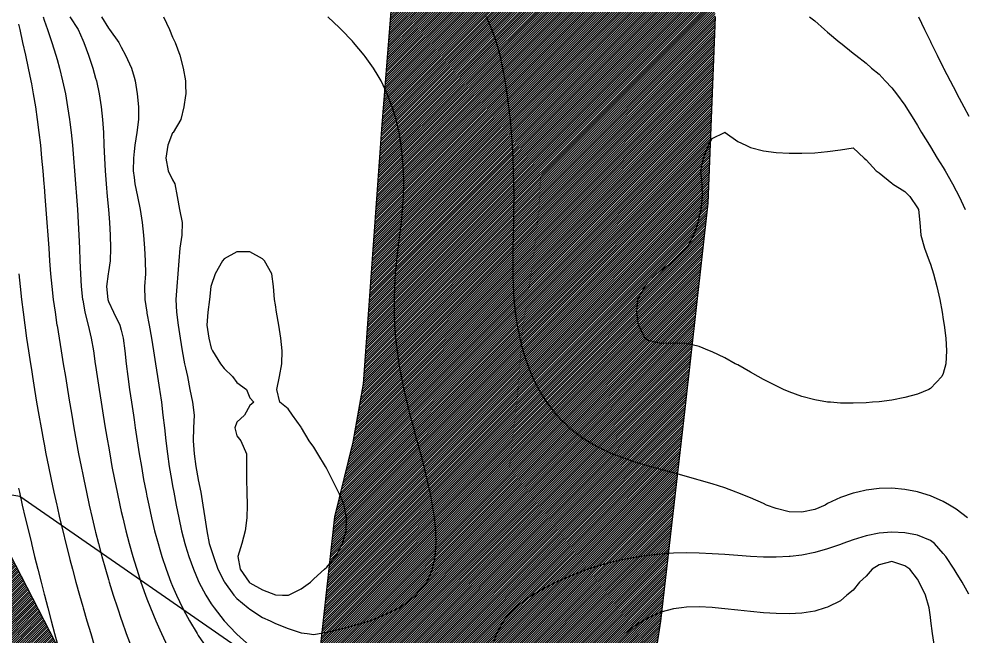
# Model space of a CAD drawing. Extents: x 771911 to 772814, y 1416488 to 1417835.
# Drawn here: x 772503.5 to 772577.1, y 1417313 to 1417361 of the extents above; entities that cross this region are included whole.
import ezdxf

# ---------------------------------------------------------------- set-up
doc = ezdxf.new("R2010")
doc.units = 0
doc.header["$MEASUREMENT"] = 0
doc.layers.get('0').update_dxf_attribs({"color": 1, "linetype": 'CONTINUOUS'})
for name, color, linetype in [('739', 1, 'CONTINUOUS'), ('739.5', 1, 'CONTINUOUS'), ('740', 1, 'CONTINUOUS'), ('740.5', 1, 'CONTINUOUS'), ('741', 1, 'CONTINUOUS'), ('741.5', 1, 'CONTINUOUS'), ('742', 1, 'CONTINUOUS'), ('742.5', 1, 'CONTINUOUS'), ('Kanakpura Main Road', 1, 'CONTINUOUS'), ('SyNo_Boundary', 1, 'CONTINUOUS'), ('Tittahalli Kaggalipura Road', 1, 'CONTINUOUS')]:
    doc.layers.add(name, color=color, linetype=linetype)
pattern_1 = [(45, (0, 0), (-0.088388347648, 0.088388347648), [])]

msp = doc.modelspace()

# ---------------------------------------------------------------- hatches: boundary and pattern name
at = {"linetype": 'Continuous', "true_color": 0x636466}
h = msp.add_hatch(dxfattribs=at)
h.set_pattern_fill('ANSI31', color=251)
h.set_pattern_definition(pattern_1)
h.paths.add_polyline_path([(772529.663, 1416893.852), (772532.317, 1416941.95), (772532.559, 1416965.999), (772532.076, 1416979.351), (772531.03, 1417012.248), (772527.506, 1417083.573), (772524.214, 1417156.039), (772523.418, 1417176.686), (772522.115, 1417199.353), (772521.536, 1417204.533), (772521.053, 1417207.976), (772520.579, 1417211.491), (772520.289, 1417217.122), (772519.964, 1417226.822), (772519.816, 1417250.68), (772520.273, 1417268.563), (772522.605, 1417283.282), (772525.522, 1417301.447), (772526.869, 1417311.396), (772528.059, 1417322.287), (772529.49, 1417328.093), (772530.294, 1417332.651), (772531.743, 1417352.789), (772532.693, 1417364.598), (772533.328, 1417370.55), (772534.985, 1417383.726), (772537.302, 1417392.88), (772541.291, 1417406.731), (772544.402, 1417414.385), (772551.62, 1417429.206), (772563.106, 1417447.417), (772576.99, 1417467.414), (772604.645, 1417507.847), (772622.742, 1417492.162), (772603.422, 1417461.711), (772599.931, 1417456.852), (772593.287, 1417446.476), (772583.409, 1417431.305), (772582.299, 1417429.519), (772575.61, 1417418.568), (772571.91, 1417411.49), (772569.783, 1417407.415), (772568.061, 1417403.473), (772565.556, 1417396.61), (772562.338, 1417386.636), (772560.247, 1417377.387), (772558.28, 1417369.665), (772557.765, 1417366.335), (772557.669, 1417361.187), (772557.106, 1417346.708), (772555.32, 1417330.701), (772553.41, 1417314.167), (772552.204, 1417306.285), (772550.032, 1417297.518), (772548.021, 1417282.477), (772546.407, 1417270.372), (772545.442, 1417261.942), (772545.287, 1417258.026), (772545.12, 1417252.547), (772545.217, 1417247.142), (772545.571, 1417235.88), (772545.93, 1417226.658), (772546.504, 1417216.736), (772547.298, 1417207.515), (772548.282, 1417183.926), (772549.625, 1417158.82), (772550.917, 1417141.964), (772551.963, 1417120.247), (772552.231, 1417098.685), (772552.601, 1417091.317), (772552.681, 1417088.405), (772552.874, 1417085.525), (772553.389, 1417078.816), (772554.617, 1417051.478), (772555.095, 1417020.708), (772555.465, 1417014.289), (772555.867, 1417009.141), (772556.679, 1417005.336), (772556.728, 1416999.64), (772557.09, 1416989.626), (772557.211, 1416970.001), (772557.202, 1416959.929), (772556.929, 1416946.383), (772556.768, 1416928.619), (772556.414, 1416914.819), (772555.683, 1416893.591), (772554.616, 1416887.551), (772553.346, 1416875.804), (772551.917, 1416862.628), (772549.853, 1416853.314), (772547.313, 1416846.224), (772542.339, 1416834.846), (772537.471, 1416825.692), (772534.666, 1416821.406), (772528.157, 1416814.209), (772521.966, 1416808.547), (772517.521, 1416805.742), (772511.224, 1416802.514), (772503.234, 1416799.339), (772493.709, 1416796.429), (772482.914, 1416793.783), (772460.847, 1416789.867), (772437.882, 1416784.364), (772432.008, 1416782.353), (772424.864, 1416779.178), (772419.678, 1416775.104), (772414.334, 1416769.653), (772411, 1416761.663), (772406.767, 1416744.835), (772403.803, 1416731.13), (772397.718, 1416704.513), (772394.278, 1416690.596), (772389.516, 1416667.841), (772365.332, 1416672.898), (772371.18, 1416700.941), (772378.229, 1416728.234), (772383.627, 1416750.728), (772386.926, 1416763.475), (772389.626, 1416774.422), (772393.375, 1416782.52), (772400.123, 1416791.518), (772409.271, 1416799.166), (772422.917, 1416806.064), (772434.914, 1416810.713), (772448.261, 1416813.862), (772458.458, 1416815.812), (772475.854, 1416818.961), (772486.052, 1416821.061), (772495.049, 1416824.36), (772501.048, 1416827.209), (772507.496, 1416830.508), (772513.345, 1416835.457), (772525.192, 1416864.1)])
h = msp.add_hatch(dxfattribs=at)
h.set_pattern_fill('ANSI31', color=251)
h.set_pattern_definition(pattern_1)
h.paths.add_polyline_path([(772522.605, 1417283.282), (772520.273, 1417268.563), (772513.114, 1417279.501), (772507.162, 1417290.36), (772496.182, 1417312.844), (772486.465, 1417332.406), (772479.386, 1417347.593), (772470.313, 1417366.576), (772466.387, 1417373.719), (772461.818, 1417381.248), (772456.375, 1417390.468), (772449.656, 1417399.267), (772437.614, 1417412.909), (772434.568, 1417415.352), (772429.862, 1417418.006), (772420.904, 1417421.927), (772398.343, 1417429.679), (772374.455, 1417437.098), (772359.806, 1417442.382), (772345.168, 1417448.5), (772332.329, 1417452.613), (772319.893, 1417455.244), (772313.715, 1417455.758), (772303.998, 1417456.338), (772287.74, 1417456.824), (772255.285, 1417458.783), (772218.122, 1417462.161), (772178.418, 1417465.604), (772169.505, 1417466.022), (772152.388, 1417466.955), (772128.675, 1417467.728), (772108.276, 1417467.309), (772091.77, 1417468.596), (772080.058, 1417470.849), (772055.508, 1417476.286), (772058.208, 1417485.719), (772077.753, 1417481.798), (772085.475, 1417480.049), (772095.609, 1417478.541), (772104.838, 1417477.515), (772109.064, 1417477.107), (772119.071, 1417476.495), (772138.247, 1417476.882), (772157.054, 1417476.624), (772180.381, 1417475.948), (772196.42, 1417474.05), (772223.19, 1417472.055), (772238.634, 1417470.221), (772253.531, 1417468.741), (772279.014, 1417467.358), (772297.901, 1417466.392), (772312.541, 1417465.331), (772322.966, 1417464.397), (772327.535, 1417463.818), (772331.621, 1417462.917), (772335.289, 1417461.856), (772341.466, 1417459.507), (772371.808, 1417447.795), (772390.502, 1417441.682), (772410.82, 1417434.724), (772428.227, 1417428.257), (772432.281, 1417426.358), (772437.88, 1417423.044), (772440.261, 1417421.274), (772442.32, 1417419.022), (772450.493, 1417410.045), (772456.22, 1417403.642), (772460.563, 1417398.398), (772465.422, 1417391.673), (772482.284, 1417361.211), (772490.969, 1417343.088), (772497.404, 1417329.704), (772515.608, 1417294.462), (772521.318, 1417285.453)])

# ---------------------------------------------------------------- linework, layer by layer
at = {"layer": '739', "color": 0, "linetype": 'Continuous'}
for points in [[(772524.452, 1417316.206, 739), (772525.434, 1417316.684, 739), (772526.177, 1417317.206, 739), (772526.434, 1417317.462, 739), (772527.252, 1417318.206, 739), (772527.434, 1417318.387, 739), (772528.127, 1417319.206, 739), (772528.434, 1417319.762, 739), (772528.668, 1417320.206, 739), (772528.946, 1417321.206, 739), (772528.984, 1417322.206, 739), (772528.779, 1417323.206, 739), (772528.434, 1417324.057, 739), (772528.358, 1417324.206, 739), (772527.856, 1417325.206, 739), (772527.434, 1417326.038, 739), (772527.341, 1417326.206, 739), (772526.74, 1417327.206, 739), (772526.434, 1417327.707, 739), (772526.055, 1417328.206, 739), (772525.466, 1417329.206, 739), (772525.434, 1417329.266, 739), (772524.774, 1417330.206, 739), (772524.434, 1417330.698, 739), (772523.79, 1417331.206, 739), (772523.549, 1417332.206, 739), (772523.747, 1417333.206, 739), (772523.925, 1417334.206, 739), (772523.953, 1417335.206, 739), (772523.858, 1417336.206, 739), (772523.691, 1417337.206, 739), (772523.514, 1417338.206, 739), (772523.434, 1417338.784, 739), (772523.369, 1417339.206, 739), (772523.282, 1417340.206, 739), (772523.154, 1417341.206, 739), (772522.595, 1417342.206, 739), (772522.434, 1417342.354, 739), (772521.434, 1417342.902, 739), (772520.434, 1417342.916, 739), (772519.434, 1417342.372, 739), (772519.327, 1417342.206, 739), (772518.737, 1417341.206, 739), (772518.434, 1417340.284, 739), (772518.416, 1417340.206, 739), (772518.302, 1417339.206, 739), (772518.167, 1417338.206, 739), (772518.086, 1417337.206, 739), (772518.254, 1417336.206, 739), (772518.434, 1417335.419, 739), (772518.527, 1417335.206, 739), (772519.173, 1417334.206, 739), (772519.434, 1417333.839, 739), (772520.09, 1417333.206, 739), (772520.434, 1417332.756, 739), (772521.193, 1417332.206, 739), (772521.434, 1417331.563, 739), (772521.76, 1417331.206, 739), (772521.434, 1417330.958, 739), (772521.027, 1417330.206, 739), (772520.434, 1417329.662, 739), (772520.278, 1417329.206, 739), (772520.434, 1417328.596, 739), (772520.753, 1417328.206, 739), (772521.192, 1417327.206, 739), (772521.196, 1417326.206, 739), (772521.182, 1417325.206, 739), (772521.205, 1417324.206, 739), (772521.238, 1417323.206, 739), (772521.219, 1417322.206, 739), (772521.088, 1417321.206, 739), (772520.815, 1417320.206, 739), (772520.515, 1417319.206, 739), (772520.693, 1417318.206, 739), (772521.391, 1417317.206, 739), (772521.434, 1417317.166, 739), (772522.434, 1417316.613, 739), (772523.434, 1417316.216, 739), (772523.987, 1417316.206, 739), (772524.434, 1417316.201, 739), (772524.452, 1417316.206, 739)], [(772574.749, 1417312.206, 739), (772574.591, 1417313.206, 739), (772574.481, 1417314.206, 739), (772574.434, 1417314.488, 739), (772574.336, 1417315.206, 739), (772574.062, 1417316.206, 739), (772573.572, 1417317.206, 739), (772573.434, 1417317.431, 739), (772572.825, 1417318.206, 739), (772572.434, 1417318.485, 739), (772571.434, 1417318.811, 739), (772570.434, 1417318.561, 739), (772569.89, 1417318.206, 739), (772569.434, 1417317.677, 739), (772568.916, 1417317.206, 739), (772568.434, 1417316.597, 739), (772567.938, 1417316.206, 739), (772567.434, 1417315.767, 739), (772566.434, 1417315.263, 739), (772566.247, 1417315.206, 739), (772565.434, 1417314.956, 739), (772564.434, 1417314.798, 739), (772563.434, 1417314.743, 739), (772562.434, 1417314.758, 739), (772561.434, 1417314.824, 739), (772560.434, 1417314.921, 739), (772559.434, 1417315.033, 739), (772558.434, 1417315.141, 739), (772557.689, 1417315.206, 739), (772557.434, 1417315.229, 739), (772556.434, 1417315.279, 739), (772555.434, 1417315.259, 739), (772555.047, 1417315.206, 739), (772554.434, 1417315.132, 739), (772553.434, 1417314.862, 739), (772552.434, 1417314.413, 739), (772552.065, 1417314.206, 739), (772551.434, 1417313.797, 739), (772550.651, 1417313.206, 739), (772550.434, 1417313.012, 739)]]:
    msp.add_polyline3d(points, dxfattribs=at)
at = {"layer": '739.5', "color": 0, "linetype": 'Continuous'}
for points in [[(772514.73, 1417361.206, 739.5), (772515.184, 1417360.206, 739.5), (772515.434, 1417359.617, 739.5), (772515.632, 1417359.206, 739.5), (772516.007, 1417358.206, 739.5), (772516.26, 1417357.206, 739.5), (772516.423, 1417356.206, 739.5), (772516.434, 1417355.904, 739.5), (772516.461, 1417355.206, 739.5), (772516.434, 1417355.064, 739.5), (772516.312, 1417354.206, 739.5), (772516.073, 1417353.206, 739.5), (772515.469, 1417352.206, 739.5), (772515.434, 1417352.16, 739.5), (772515.05, 1417351.206, 739.5), (772514.913, 1417350.206, 739.5), (772515.079, 1417349.206, 739.5), (772515.434, 1417348.506, 739.5), (772515.596, 1417348.206, 739.5), (772515.784, 1417347.206, 739.5), (772515.98, 1417346.206, 739.5), (772516.188, 1417345.206, 739.5), (772516.141, 1417344.206, 739.5), (772516.001, 1417343.206, 739.5), (772515.917, 1417342.206, 739.5), (772515.85, 1417341.206, 739.5), (772515.753, 1417340.206, 739.5), (772515.692, 1417339.206, 739.5), (772515.741, 1417338.206, 739.5), (772515.869, 1417337.206, 739.5), (772516.013, 1417336.206, 739.5), (772516.171, 1417335.206, 739.5), (772516.366, 1417334.206, 739.5), (772516.434, 1417333.876, 739.5), (772516.58, 1417333.206, 739.5), (772516.774, 1417332.206, 739.5), (772516.993, 1417331.206, 739.5), (772517.119, 1417330.206, 739.5), (772517.069, 1417329.206, 739.5), (772517.03, 1417328.206, 739.5), (772517.107, 1417327.206, 739.5), (772517.248, 1417326.206, 739.5), (772517.426, 1417325.206, 739.5), (772517.434, 1417325.166, 739.5), (772517.625, 1417324.206, 739.5), (772517.796, 1417323.206, 739.5), (772517.954, 1417322.206, 739.5), (772518.097, 1417321.206, 739.5), (772518.291, 1417320.206, 739.5), (772518.434, 1417319.759, 739.5), (772518.612, 1417319.206, 739.5), (772518.961, 1417318.206, 739.5), (772519.434, 1417317.265, 739.5), (772519.463, 1417317.206, 739.5), (772520.2, 1417316.206, 739.5), (772520.434, 1417315.944, 739.5), (772521.307, 1417315.206, 739.5), (772521.434, 1417315.099, 739.5), (772522.434, 1417314.466, 739.5), (772523.036, 1417314.206, 739.5), (772523.434, 1417313.996, 739.5), (772524.434, 1417313.598, 739.5), (772525.434, 1417313.255, 739.5), (772525.897, 1417313.206, 739.5), (772526.434, 1417313.133, 739.5), (772526.837, 1417313.206, 739.5)], [(772526.837, 1417313.206, 739.5), (772527.434, 1417313.309, 739.5), (772528.434, 1417313.538, 739.5), (772529.434, 1417313.797, 739.5), (772530.434, 1417314.097, 739.5), (772530.782, 1417314.206, 739.5), (772531.434, 1417314.46, 739.5), (772532.434, 1417314.903, 739.5), (772533.045, 1417315.206, 739.5), (772533.434, 1417315.468, 739.5), (772534.397, 1417316.206, 739.5), (772534.434, 1417316.249, 739.5), (772535.221, 1417317.206, 739.5), (772535.434, 1417317.683, 739.5), (772535.665, 1417318.206, 739.5), (772535.885, 1417319.206, 739.5), (772535.955, 1417320.206, 739.5), (772535.927, 1417321.206, 739.5), (772535.828, 1417322.206, 739.5), (772535.674, 1417323.206, 739.5), (772535.477, 1417324.206, 739.5), (772535.434, 1417324.388, 739.5), (772535.26, 1417325.206, 739.5), (772535.016, 1417326.206, 739.5), (772534.751, 1417327.206, 739.5), (772534.474, 1417328.206, 739.5), (772534.434, 1417328.353, 739.5), (772534.205, 1417329.206, 739.5), (772533.941, 1417330.206, 739.5), (772533.689, 1417331.206, 739.5), (772533.457, 1417332.206, 739.5), (772533.434, 1417332.319, 739.5), (772533.252, 1417333.206, 739.5), (772533.077, 1417334.206, 739.5), (772532.933, 1417335.206, 739.5), (772532.823, 1417336.206, 739.5), (772532.747, 1417337.206, 739.5), (772532.706, 1417338.206, 739.5), (772532.701, 1417339.206, 739.5), (772532.731, 1417340.206, 739.5), (772532.793, 1417341.206, 739.5), (772532.884, 1417342.206, 739.5), (772532.998, 1417343.206, 739.5), (772533.122, 1417344.206, 739.5), (772533.243, 1417345.206, 739.5), (772533.344, 1417346.206, 739.5), (772533.411, 1417347.206, 739.5), (772533.434, 1417348.172, 739.5), (772533.434, 1417348.206, 739.5), (772533.434, 1417348.24, 739.5), (772533.411, 1417349.206, 739.5), (772533.342, 1417350.206, 739.5), (772533.226, 1417351.206, 739.5), (772533.06, 1417352.206, 739.5), (772532.835, 1417353.206, 739.5), (772532.53, 1417354.206, 739.5), (772532.434, 1417354.458, 739.5), (772532.15, 1417355.206, 739.5), (772531.665, 1417356.206, 739.5), (772531.434, 1417356.607, 739.5), (772531.071, 1417357.206, 739.5), (772530.434, 1417358.107, 739.5), (772530.357, 1417358.206, 739.5), (772529.523, 1417359.206, 739.5), (772529.434, 1417359.308, 739.5), (772528.569, 1417360.206, 739.5), (772528.434, 1417360.343, 739.5), (772527.528, 1417361.206, 739.5)], [(772573.517, 1417361.206, 739.5), (772573.983, 1417360.206, 739.5), (772574.434, 1417359.289, 739.5), (772574.47, 1417359.206, 739.5), (772574.953, 1417358.206, 739.5), (772575.434, 1417357.261, 739.5), (772575.459, 1417357.206, 739.5), (772575.967, 1417356.206, 739.5), (772576.434, 1417355.331, 739.5), (772576.498, 1417355.206, 739.5), (772577.034, 1417354.206, 739.5), (772577.434, 1417353.473, 739.5)], [(772577.434, 1417316.264, 739.5), (772576.902, 1417317.206, 739.5), (772576.434, 1417317.955, 739.5), (772576.292, 1417318.206, 739.5), (772575.638, 1417319.206, 739.5), (772575.434, 1417319.443, 739.5), (772574.743, 1417320.206, 739.5), (772574.434, 1417320.441, 739.5), (772573.434, 1417320.867, 739.5), (772572.434, 1417321.039, 739.5), (772571.434, 1417321.092, 739.5), (772570.434, 1417321.018, 739.5), (772569.434, 1417320.811, 739.5), (772568.434, 1417320.498, 739.5), (772567.606, 1417320.206, 739.5), (772567.434, 1417320.14, 739.5), (772566.434, 1417319.793, 739.5), (772565.434, 1417319.512, 739.5), (772564.434, 1417319.314, 739.5), (772563.509, 1417319.206, 739.5), (772563.434, 1417319.197, 739.5), (772562.434, 1417319.149, 739.5), (772561.434, 1417319.157, 739.5), (772560.434, 1417319.205, 739.5), (772560.418, 1417319.206, 739.5), (772559.434, 1417319.276, 739.5), (772558.434, 1417319.352, 739.5), (772557.434, 1417319.419, 739.5), (772556.434, 1417319.465, 739.5), (772555.434, 1417319.481, 739.5), (772554.434, 1417319.46, 739.5), (772553.434, 1417319.397, 739.5), (772552.434, 1417319.289, 739.5), (772551.884, 1417319.206, 739.5), (772551.434, 1417319.138, 739.5), (772550.434, 1417318.945, 739.5), (772549.434, 1417318.705, 739.5), (772548.434, 1417318.416, 739.5), (772547.783, 1417318.206, 739.5), (772547.434, 1417318.084, 739.5), (772546.434, 1417317.704, 739.5), (772545.434, 1417317.27, 739.5), (772545.288, 1417317.206, 739.5), (772544.434, 1417316.774, 739.5), (772543.447, 1417316.206, 739.5), (772543.434, 1417316.197, 739.5), (772542.434, 1417315.48, 739.5), (772542.085, 1417315.206, 739.5), (772541.434, 1417314.49, 739.5), (772541.194, 1417314.206, 739.5), (772540.641, 1417313.206, 739.5), (772540.434, 1417312.588, 739.5)]]:
    msp.add_polyline3d(points, dxfattribs=at)
at = {"layer": '740', "color": 0, "linetype": 'Continuous'}
for points in [[(772509.891, 1417361.206, 740), (772510.434, 1417360.311, 740), (772510.51, 1417360.206, 740), (772511.235, 1417359.206, 740), (772511.434, 1417358.838, 740), (772511.77, 1417358.206, 740), (772512.243, 1417357.206, 740), (772512.434, 1417356.514, 740), (772512.508, 1417356.206, 740), (772512.666, 1417355.206, 740), (772512.778, 1417354.206, 740), (772512.788, 1417353.206, 740), (772512.654, 1417352.206, 740), (772512.49, 1417351.206, 740), (772512.434, 1417350.713, 740), (772512.379, 1417350.206, 740), (772512.372, 1417349.206, 740), (772512.434, 1417348.691, 740), (772512.492, 1417348.206, 740), (772512.695, 1417347.206, 740), (772512.898, 1417346.206, 740), (772513.063, 1417345.206, 740), (772513.177, 1417344.206, 740), (772513.248, 1417343.206, 740), (772513.296, 1417342.206, 740), (772513.311, 1417341.206, 740), (772513.253, 1417340.206, 740), (772513.266, 1417339.206, 740), (772513.42, 1417338.206, 740), (772513.434, 1417338.141, 740), (772513.604, 1417337.206, 740), (772513.781, 1417336.206, 740), (772513.942, 1417335.206, 740), (772514.098, 1417334.206, 740), (772514.255, 1417333.206, 740), (772514.41, 1417332.206, 740), (772514.434, 1417332.042, 740), (772514.556, 1417331.206, 740), (772514.684, 1417330.206, 740), (772514.794, 1417329.206, 740), (772514.901, 1417328.206, 740), (772515.026, 1417327.206, 740), (772515.174, 1417326.206, 740), (772515.341, 1417325.206, 740), (772515.434, 1417324.699, 740), (772515.521, 1417324.206, 740), (772515.71, 1417323.206, 740), (772515.91, 1417322.206, 740), (772516.129, 1417321.206, 740), (772516.384, 1417320.206, 740), (772516.434, 1417320.046, 740), (772516.684, 1417319.206, 740), (772517.048, 1417318.206, 740), (772517.434, 1417317.327, 740), (772517.487, 1417317.206, 740), (772518.009, 1417316.206, 740), (772518.434, 1417315.526, 740), (772518.655, 1417315.206, 740), (772519.434, 1417314.21, 740), (772519.436, 1417314.206, 740), (772520.382, 1417313.206, 740), (772520.434, 1417313.152, 740), (772521.434, 1417312.253, 740)], [(772577.321, 1417322.206, 740), (772576.434, 1417322.894, 740), (772575.916, 1417323.206, 740), (772575.434, 1417323.493, 740), (772574.434, 1417323.934, 740), (772573.497, 1417324.206, 740), (772573.434, 1417324.226, 740), (772572.434, 1417324.425, 740), (772571.434, 1417324.51, 740), (772570.434, 1417324.49, 740), (772569.434, 1417324.363, 740), (772568.796, 1417324.206, 740), (772568.434, 1417324.127, 740), (772567.434, 1417323.789, 740), (772566.434, 1417323.316, 740), (772566.241, 1417323.206, 740), (772565.434, 1417322.869, 740), (772564.434, 1417322.648, 740), (772563.434, 1417322.689, 740), (772562.434, 1417322.936, 740), (772561.681, 1417323.206, 740), (772561.434, 1417323.327, 740), (772560.434, 1417323.769, 740), (772559.434, 1417324.162, 740), (772559.3, 1417324.206, 740), (772558.434, 1417324.539, 740), (772557.434, 1417324.866, 740), (772556.434, 1417325.157, 740), (772556.245, 1417325.206, 740), (772555.434, 1417325.442, 740), (772554.434, 1417325.713, 740), (772553.434, 1417325.978, 740), (772552.587, 1417326.206, 740), (772552.434, 1417326.252, 740), (772551.434, 1417326.557, 740), (772550.434, 1417326.896, 740), (772549.63, 1417327.206, 740), (772549.434, 1417327.291, 740), (772548.434, 1417327.776, 740), (772547.684, 1417328.206, 740), (772547.434, 1417328.37, 740), (772546.434, 1417329.122, 740), (772546.335, 1417329.206, 740), (772545.434, 1417330.098, 740), (772545.338, 1417330.206, 740), (772544.567, 1417331.206, 740), (772544.434, 1417331.411, 740), (772543.957, 1417332.206, 740), (772543.459, 1417333.206, 740), (772543.434, 1417333.266, 740), (772543.061, 1417334.206, 740), (772542.738, 1417335.206, 740), (772542.481, 1417336.206, 740), (772542.434, 1417336.445, 740), (772542.285, 1417337.206, 740), (772542.14, 1417338.206, 740), (772542.039, 1417339.206, 740), (772541.977, 1417340.206, 740), (772541.946, 1417341.206, 740), (772541.939, 1417342.206, 740), (772541.95, 1417343.206, 740), (772541.97, 1417344.206, 740), (772541.991, 1417345.206, 740), (772542.008, 1417346.206, 740), (772542.014, 1417347.206, 740), (772542.008, 1417348.206, 740), (772541.986, 1417349.206, 740), (772541.949, 1417350.206, 740), (772541.895, 1417351.206, 740), (772541.823, 1417352.206, 740), (772541.734, 1417353.206, 740), (772541.623, 1417354.206, 740), (772541.488, 1417355.206, 740), (772541.434, 1417355.555, 740), (772541.335, 1417356.206, 740), (772541.152, 1417357.206, 740), (772540.929, 1417358.206, 740), (772540.645, 1417359.206, 740), (772540.434, 1417359.81, 740), (772540.295, 1417360.206, 740), (772539.867, 1417361.206, 740)], [(772565.034, 1417361.206, 740), (772565.434, 1417360.875, 740), (772566.184, 1417360.206, 740), (772566.434, 1417360.011, 740), (772567.391, 1417359.206, 740), (772567.434, 1417359.176, 740), (772568.434, 1417358.381, 740), (772568.627, 1417358.206, 740), (772569.434, 1417357.592, 740), (772569.848, 1417357.206, 740), (772570.434, 1417356.727, 740), (772570.926, 1417356.206, 740), (772571.434, 1417355.66, 740), (772571.791, 1417355.206, 740), (772572.434, 1417354.323, 740), (772572.512, 1417354.206, 740), (772573.15, 1417353.206, 740), (772573.434, 1417352.734, 740), (772573.75, 1417352.206, 740), (772574.358, 1417351.206, 740), (772574.434, 1417351.089, 740), (772574.974, 1417350.206, 740), (772575.434, 1417349.461, 740), (772575.582, 1417349.206, 740), (772576.149, 1417348.206, 740), (772576.434, 1417347.657, 740), (772576.667, 1417347.206, 740), (772577.152, 1417346.206, 740)]]:
    msp.add_polyline3d(points, dxfattribs=at)
at = {"layer": '740.5', "color": 0, "linetype": 'Continuous'}
for points in [[(772507.434, 1417361.195, 740.5), (772508.069, 1417360.206, 740.5), (772508.434, 1417359.392, 740.5), (772508.515, 1417359.206, 740.5), (772508.881, 1417358.206, 740.5), (772509.218, 1417357.206, 740.5), (772509.434, 1417356.43, 740.5), (772509.499, 1417356.206, 740.5), (772509.722, 1417355.206, 740.5), (772509.88, 1417354.206, 740.5), (772509.985, 1417353.206, 740.5), (772510.049, 1417352.206, 740.5), (772510.089, 1417351.206, 740.5), (772510.126, 1417350.206, 740.5), (772510.178, 1417349.206, 740.5), (772510.251, 1417348.206, 740.5), (772510.34, 1417347.206, 740.5), (772510.433, 1417346.206, 740.5), (772510.434, 1417346.203, 740.5), (772510.517, 1417345.206, 740.5), (772510.579, 1417344.206, 740.5), (772510.606, 1417343.206, 740.5), (772510.567, 1417342.206, 740.5), (772510.434, 1417341.353, 740.5), (772510.415, 1417341.206, 740.5), (772510.293, 1417340.206, 740.5), (772510.38, 1417339.206, 740.5), (772510.434, 1417339.058, 740.5), (772510.822, 1417338.206, 740.5), (772511.32, 1417337.206, 740.5), (772511.434, 1417336.82, 740.5), (772511.595, 1417336.206, 740.5), (772511.702, 1417335.206, 740.5), (772511.812, 1417334.206, 740.5), (772511.944, 1417333.206, 740.5), (772512.087, 1417332.206, 740.5), (772512.233, 1417331.206, 740.5), (772512.38, 1417330.206, 740.5), (772512.434, 1417329.849, 740.5), (772512.527, 1417329.206, 740.5), (772512.677, 1417328.206, 740.5), (772512.832, 1417327.206, 740.5), (772512.998, 1417326.206, 740.5), (772513.177, 1417325.206, 740.5), (772513.37, 1417324.206, 740.5), (772513.434, 1417323.899, 740.5), (772513.574, 1417323.206, 740.5), (772513.794, 1417322.206, 740.5), (772514.033, 1417321.206, 740.5), (772514.3, 1417320.206, 740.5), (772514.434, 1417319.757, 740.5), (772514.594, 1417319.206, 740.5), (772514.925, 1417318.206, 740.5), (772515.302, 1417317.206, 740.5), (772515.434, 1417316.892, 740.5), (772515.726, 1417316.206, 740.5), (772516.206, 1417315.206, 740.5), (772516.434, 1417314.77, 740.5), (772516.747, 1417314.206, 740.5), (772517.348, 1417313.206, 740.5), (772517.434, 1417313.067, 740.5), (772518.016, 1417312.206, 740.5)], [(772569.918, 1417331.206, 740.5), (772569.434, 1417331.169, 740.5), (772568.434, 1417331.134, 740.5), (772567.434, 1417331.147, 740.5), (772566.647, 1417331.206, 740.5), (772566.434, 1417331.224, 740.5), (772565.434, 1417331.388, 740.5), (772564.434, 1417331.651, 740.5), (772563.434, 1417332.015, 740.5), (772562.996, 1417332.206, 740.5), (772562.434, 1417332.472, 740.5), (772561.434, 1417332.99, 740.5), (772561.026, 1417333.206, 740.5), (772560.434, 1417333.55, 740.5), (772559.434, 1417334.107, 740.5), (772559.24, 1417334.206, 740.5), (772558.434, 1417334.662, 740.5), (772557.434, 1417335.136, 740.5), (772557.244, 1417335.206, 740.5), (772556.434, 1417335.536, 740.5), (772555.434, 1417335.768, 740.5), (772554.434, 1417335.81, 740.5), (772553.434, 1417335.766, 740.5), (772552.434, 1417336.021, 740.5), (772552.222, 1417336.206, 740.5), (772551.711, 1417337.206, 740.5), (772551.583, 1417338.206, 740.5), (772551.659, 1417339.206, 740.5), (772552.212, 1417340.206, 740.5), (772552.434, 1417340.499, 740.5), (772553.109, 1417341.206, 740.5), (772553.434, 1417341.482, 740.5), (772554.434, 1417342.166, 740.5), (772554.489, 1417342.206, 740.5), (772555.434, 1417343.166, 740.5), (772555.462, 1417343.206, 740.5), (772556.006, 1417344.206, 740.5), (772556.344, 1417345.206, 740.5), (772556.434, 1417345.62, 740.5), (772556.578, 1417346.206, 740.5), (772556.697, 1417347.206, 740.5), (772556.653, 1417348.206, 740.5), (772556.568, 1417349.206, 740.5), (772556.772, 1417350.206, 740.5), (772557.145, 1417351.206, 740.5), (772557.434, 1417351.734, 740.5), (772558.412, 1417352.206, 740.5), (772558.434, 1417352.211, 740.5), (772558.445, 1417352.206, 740.5), (772559.434, 1417351.503, 740.5), (772560.069, 1417351.206, 740.5), (772560.434, 1417351.022, 740.5), (772561.434, 1417350.767, 740.5), (772562.434, 1417350.643, 740.5), (772563.434, 1417350.586, 740.5), (772564.434, 1417350.581, 740.5), (772565.434, 1417350.627, 740.5), (772566.434, 1417350.709, 740.5), (772567.434, 1417350.851, 740.5), (772568.434, 1417350.996, 740.5), (772569.266, 1417350.206, 740.5), (772569.434, 1417350.07, 740.5), (772570.206, 1417349.206, 740.5), (772570.434, 1417349.047, 740.5), (772571.434, 1417348.261, 740.5), (772571.496, 1417348.206, 740.5), (772572.434, 1417347.605, 740.5), (772572.836, 1417347.206, 740.5), (772573.434, 1417346.343, 740.5), (772573.499, 1417346.206, 740.5), (772573.625, 1417345.206, 740.5), (772573.698, 1417344.206, 740.5), (772573.971, 1417343.206, 740.5), (772574.349, 1417342.206, 740.5), (772574.434, 1417341.939, 740.5), (772574.676, 1417341.206, 740.5), (772574.946, 1417340.206, 740.5), (772575.166, 1417339.206, 740.5), (772575.35, 1417338.206, 740.5), (772575.434, 1417337.633, 740.5), (772575.508, 1417337.206, 740.5), (772575.629, 1417336.206, 740.5), (772575.691, 1417335.206, 740.5), (772575.64, 1417334.206, 740.5), (772575.434, 1417333.456, 740.5), (772575.336, 1417333.206, 740.5), (772574.434, 1417332.285, 740.5), (772574.311, 1417332.206, 740.5), (772573.434, 1417331.842, 740.5), (772572.434, 1417331.567, 740.5), (772571.434, 1417331.379, 740.5), (772570.434, 1417331.25, 740.5), (772569.918, 1417331.206, 740.5)]]:
    msp.add_polyline3d(points, dxfattribs=at)
at = {"layer": '741', "color": 0, "linetype": 'Continuous'}
msp.add_polyline3d([(772505.348, 1417361.206, 741), (772505.434, 1417360.935, 741), (772505.689, 1417360.206, 741), (772506.03, 1417359.206, 741), (772506.341, 1417358.206, 741), (772506.434, 1417357.867, 741), (772506.623, 1417357.206, 741), (772506.871, 1417356.206, 741), (772507.083, 1417355.206, 741), (772507.261, 1417354.206, 741), (772507.408, 1417353.206, 741), (772507.434, 1417352.993, 741), (772507.528, 1417352.206, 741), (772507.628, 1417351.206, 741), (772507.715, 1417350.206, 741), (772507.795, 1417349.206, 741), (772507.872, 1417348.206, 741), (772507.948, 1417347.206, 741), (772508.021, 1417346.206, 741), (772508.087, 1417345.206, 741), (772508.142, 1417344.206, 741), (772508.186, 1417343.206, 741), (772508.218, 1417342.206, 741), (772508.251, 1417341.206, 741), (772508.31, 1417340.206, 741), (772508.426, 1417339.206, 741), (772508.434, 1417339.164, 741), (772508.606, 1417338.206, 741), (772508.851, 1417337.206, 741), (772509.084, 1417336.206, 741), (772509.261, 1417335.206, 741), (772509.414, 1417334.206, 741), (772509.434, 1417334.074, 741), (772509.561, 1417333.206, 741), (772509.712, 1417332.206, 741), (772509.866, 1417331.206, 741), (772510.026, 1417330.206, 741), (772510.189, 1417329.206, 741), (772510.358, 1417328.206, 741), (772510.434, 1417327.778, 741), (772510.532, 1417327.206, 741), (772510.713, 1417326.206, 741), (772510.903, 1417325.206, 741), (772511.105, 1417324.206, 741), (772511.32, 1417323.206, 741), (772511.434, 1417322.711, 741), (772511.547, 1417322.206, 741), (772511.788, 1417321.206, 741), (772512.048, 1417320.206, 741), (772512.331, 1417319.206, 741), (772512.434, 1417318.871, 741), (772512.635, 1417318.206, 741), (772512.964, 1417317.206, 741), (772513.323, 1417316.206, 741), (772513.434, 1417315.917, 741), (772513.709, 1417315.206, 741), (772514.127, 1417314.206, 741), (772514.434, 1417313.51, 741), (772514.573, 1417313.206, 741), (772515.046, 1417312.206, 741)], dxfattribs=at)
at = {"layer": '741.5', "color": 0, "linetype": 'Continuous'}
msp.add_polyline3d([(772503.434, 1417360.639, 741.5), (772503.526, 1417360.206, 741.5), (772503.749, 1417359.206, 741.5), (772503.974, 1417358.206, 741.5), (772504.191, 1417357.206, 741.5), (772504.393, 1417356.206, 741.5), (772504.434, 1417355.986, 741.5), (772504.578, 1417355.206, 741.5), (772504.744, 1417354.206, 741.5), (772504.89, 1417353.206, 741.5), (772505.019, 1417352.206, 741.5), (772505.133, 1417351.206, 741.5), (772505.236, 1417350.206, 741.5), (772505.329, 1417349.206, 741.5), (772505.415, 1417348.206, 741.5), (772505.434, 1417347.984, 741.5), (772505.496, 1417347.206, 741.5), (772505.572, 1417346.206, 741.5), (772505.644, 1417345.206, 741.5), (772505.715, 1417344.206, 741.5), (772505.784, 1417343.206, 741.5), (772505.856, 1417342.206, 741.5), (772505.935, 1417341.206, 741.5), (772506.029, 1417340.206, 741.5), (772506.142, 1417339.206, 741.5), (772506.277, 1417338.206, 741.5), (772506.43, 1417337.206, 741.5), (772506.434, 1417337.186, 741.5), (772506.592, 1417336.206, 741.5), (772506.758, 1417335.206, 741.5), (772506.921, 1417334.206, 741.5), (772507.084, 1417333.206, 741.5), (772507.248, 1417332.206, 741.5), (772507.414, 1417331.206, 741.5), (772507.434, 1417331.091, 741.5), (772507.582, 1417330.206, 741.5), (772507.754, 1417329.206, 741.5), (772507.932, 1417328.206, 741.5), (772508.117, 1417327.206, 741.5), (772508.31, 1417326.206, 741.5), (772508.434, 1417325.59, 741.5), (772508.509, 1417325.206, 741.5), (772508.716, 1417324.206, 741.5), (772508.933, 1417323.206, 741.5), (772509.162, 1417322.206, 741.5), (772509.403, 1417321.206, 741.5), (772509.434, 1417321.086, 741.5), (772509.653, 1417320.206, 741.5), (772509.918, 1417319.206, 741.5), (772510.199, 1417318.206, 741.5), (772510.434, 1417317.415, 741.5), (772510.495, 1417317.206, 741.5), (772510.805, 1417316.206, 741.5), (772511.132, 1417315.206, 741.5), (772511.434, 1417314.324, 741.5), (772511.474, 1417314.206, 741.5), (772511.829, 1417313.206, 741.5), (772512.196, 1417312.206, 741.5)], dxfattribs=at)
at = {"layer": '742', "color": 0, "linetype": 'Continuous'}
msp.add_polyline3d([(772503.456, 1417341.206, 742), (772503.555, 1417340.206, 742), (772503.665, 1417339.206, 742), (772503.786, 1417338.206, 742), (772503.917, 1417337.206, 742), (772504.058, 1417336.206, 742), (772504.206, 1417335.206, 742), (772504.36, 1417334.206, 742), (772504.434, 1417333.745, 742), (772504.518, 1417333.206, 742), (772504.68, 1417332.206, 742), (772504.846, 1417331.206, 742), (772505.018, 1417330.206, 742), (772505.197, 1417329.206, 742), (772505.382, 1417328.206, 742), (772505.434, 1417327.941, 742), (772505.572, 1417327.206, 742), (772505.769, 1417326.206, 742), (772505.974, 1417325.206, 742), (772506.187, 1417324.206, 742), (772506.41, 1417323.206, 742), (772506.434, 1417323.102, 742), (772506.636, 1417322.206, 742), (772506.872, 1417321.206, 742), (772507.117, 1417320.206, 742), (772507.371, 1417319.206, 742), (772507.434, 1417318.968, 742), (772507.631, 1417318.206, 742), (772507.901, 1417317.206, 742), (772508.179, 1417316.206, 742), (772508.434, 1417315.32, 742), (772508.466, 1417315.206, 742), (772508.758, 1417314.206, 742), (772509.057, 1417313.206, 742), (772509.359, 1417312.206, 742)], dxfattribs=at)
at = {"layer": '742.5', "color": 0, "linetype": 'Continuous'}
msp.add_polyline3d([(772503.434, 1417324.531, 742.5), (772503.504, 1417324.206, 742.5), (772503.729, 1417323.206, 742.5), (772503.961, 1417322.206, 742.5), (772504.2, 1417321.206, 742.5), (772504.434, 1417320.251, 742.5), (772504.444, 1417320.206, 742.5), (772504.689, 1417319.206, 742.5), (772504.939, 1417318.206, 742.5), (772505.193, 1417317.206, 742.5), (772505.434, 1417316.272, 742.5), (772505.45, 1417316.206, 742.5), (772505.709, 1417315.206, 742.5), (772505.971, 1417314.206, 742.5), (772506.235, 1417313.206, 742.5), (772506.434, 1417312.452, 742.5)], dxfattribs=at)
at = {"layer": 'Kanakpura Main Road', "color": 18, "linetype": 'Continuous', "true_color": 0x000000, "flags": 128}
for points in [[(772532.076, 1416979.351), (772531.03, 1417012.248), (772527.506, 1417083.573), (772524.214, 1417156.039), (772523.418, 1417176.686), (772522.115, 1417199.353), (772521.536, 1417204.533), (772521.053, 1417207.976), (772520.579, 1417211.491), (772520.289, 1417217.122), (772519.964, 1417226.822), (772519.816, 1417250.68), (772520.273, 1417268.563), (772522.605, 1417283.282), (772525.522, 1417301.447), (772526.869, 1417311.396), (772528.059, 1417322.287), (772529.49, 1417328.093), (772530.294, 1417332.651), (772531.743, 1417352.789), (772532.693, 1417364.598)], [(772557.669, 1417361.187), (772557.106, 1417346.708), (772555.32, 1417330.701), (772553.41, 1417314.167), (772552.204, 1417306.285), (772550.032, 1417297.518), (772548.021, 1417282.477), (772546.407, 1417270.372), (772545.442, 1417261.942), (772545.287, 1417258.026), (772545.12, 1417252.547), (772545.217, 1417247.142), (772545.571, 1417235.88), (772545.93, 1417226.658), (772546.504, 1417216.736)]]:
    msp.add_lwpolyline(points, dxfattribs=at)
at = {"layer": 'SyNo_Boundary', "color": 51, "linetype": 'Continuous', "true_color": 0xf7f281, "flags": 128}
msp.add_lwpolyline([(772507.467, 1417253.77), (772493.285, 1417198.769), (772476.104, 1417215.027), (772382.591, 1417249.389), (772370.374, 1417346.71), (772487.854, 1417326.502), (772503.529, 1417323.889), (772523.6, 1417309.984), (772507.467, 1417253.77)], close=True, dxfattribs=at)
at = {"layer": 'Tittahalli Kaggalipura Road', "color": 18, "linetype": 'Continuous', "true_color": 0x000000, "flags": 128}
msp.add_lwpolyline([(772497.404, 1417329.704), (772515.608, 1417294.462), (772521.318, 1417285.453), (772522.605, 1417283.282), (772522.605, 1417283.282), (772520.273, 1417268.563), (772513.114, 1417279.501), (772507.162, 1417290.36), (772496.182, 1417312.844)], dxfattribs=at)

doc.saveas('drawing.dxf')
